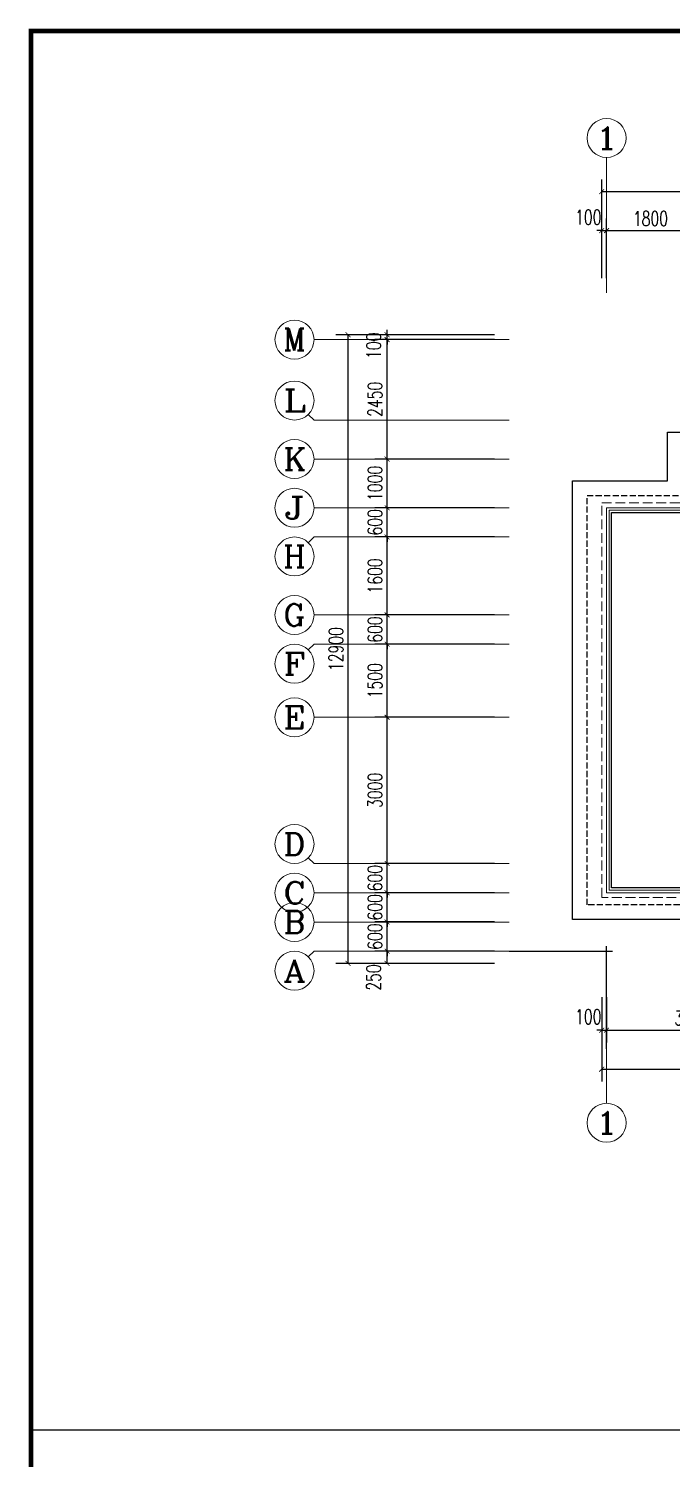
# Model space of a CAD drawing. Extents: x 3753737 to 4713801, y -857380 to 24339.
# Drawn here: x 4625596 to 4638777, y -778666 to -749327 of the extents above; entities that cross this region are included whole.
import ezdxf
from ezdxf.enums import TextEntityAlignment as Align

# ---------------------------------------------------------------- set-up
doc = ezdxf.new("R2010")
doc.units = 0
doc.header["$LTSCALE"] = 1000
doc.header["$MEASUREMENT"] = 0
doc.linetypes.add('#P_--_20B1_001_t3$0$DASH', pattern=[0.35, 0.25, -0.1])
doc.linetypes.add('DASH', pattern=[0.35, 0.25, -0.1])
doc.layers.get('0').update_dxf_attribs({"linetype": 'CONTINUOUS'})
doc.layers.get('Defpoints').update_dxf_attribs({"linetype": 'CONTINUOUS'})
for name, color, linetype in [('!!电气', 1, 'CONTINUOUS'), ('ROOF', 183, 'CONTINUOUS'), ('看线', 185, 'CONTINUOUS')]:
    doc.layers.add(name, color=color, linetype=linetype)
for name, color, linetype, lineweight in [('AXIS', 114, 'CONTINUOUS', 20), ('AXIS_TEXT', 7, 'CONTINUOUS', 20), ('图框', 147, 'CONTINUOUS', 20), ('平面-栏杆', 56, 'CONTINUOUS', 15), ('平面-看线', 252, 'CONTINUOUS', 15)]:
    doc.layers.add(name, color=color, linetype=linetype, lineweight=lineweight)
doc.styles.add('_TCH_AXIS', font='COMPLEX', dxfattribs={"bigfont": 'GBCBIG'})
doc.styles.add('_TCH_DIM_T3', font='SIMPLEX.shx', dxfattribs={"width": 0.705882, "bigfont": 'GBCBIG.shx'})
doc.styles.add('COMPLEX', font='COMPLEX')
doc.dimstyles.new('_TCH_ARCH&&100', dxfattribs={"dimtxt": 297.5, "dimasz": 100, "dimexe": 250, "dimexo": 300, "dimgap": 100, "dimtad": 1, "dimdec": 0, "dimzin": 0, "dimdsep": 46, "dimtxsty": '_TCH_DIM_T3', "dimblk": 'ARCHTICK', "dimcen": 0.09, "dimclrt": 7, "dimazin": 2, "dimtfac": 1, "dimtdec": 0, "dimtix": 1, "dimtmove": 2, "dimatfit": 3, "dimfxl": 1, "dimtolj": 1, "dimtzin": 0, "dimarcsym": 0})

# ---------------------------------------------------------------- blocks, each defined once
blk = doc.blocks.new('_ArchTick')
at = {"color": 0, "linetype": 'ByBlock', "const_width": 0.15}
blk.add_lwpolyline([(-0.5, -0.5), (0.5, 0.5)], dxfattribs=at)
blk = doc.blocks.new('*D526')
at = {"layer": 'AXIS', "color": 0, "lineweight": -2, "transparency": 16777216}
for p, q in [((9502, -6232), (6252, -6232)), ((6502, -19132), (6502, -6232)), ((9502, -19132), (6252, -19132))]:
    blk.add_line(p, q, dxfattribs=at)
at = {"layer": 'Defpoints', "color": 0, "transparency": 16777216}
for p in [(6502, -6232), (9802, -6232), (9802, -19132)]:
    blk.add_point(p, dxfattribs=at)
at = {"layer": 'AXIS', "color": 0, "lineweight": -2, "transparency": 16777216, "xscale": 100, "yscale": 100, "zscale": 100}
for p, rotation in [((6502, -6232), 90), ((6502, -19132), 270)]:
    blk.add_blockref('_ArchTick', p, dxfattribs=dict(at, rotation=rotation))
at = {"layer": 'AXIS', "color": 7, "transparency": 16777216, "insert": (6254, -12682), "char_height": 297.5, "attachment_point": 5, "rotation": 90, "style": '_TCH_DIM_T3'}
blk.add_mtext('\\A1;12900', dxfattribs=at)
blk = doc.blocks.new('*D527')
at = {"layer": 'AXIS', "color": 0, "lineweight": -2, "transparency": 16777216}
for p, q in [((9502, -18882), (7052, -18882)), ((7302, -19132), (7302, -18882)), ((9502, -19132), (7052, -19132))]:
    blk.add_line(p, q, dxfattribs=at)
at = {"layer": 'Defpoints', "color": 0, "transparency": 16777216}
for p in [(7302, -18882), (9802, -18882), (9802, -19132)]:
    blk.add_point(p, dxfattribs=at)
at = {"layer": 'AXIS', "color": 0, "lineweight": -2, "transparency": 16777216, "xscale": 100, "yscale": 100, "zscale": 100}
for p, rotation in [((7302, -18882), 90), ((7302, -19132), 270)]:
    blk.add_blockref('_ArchTick', p, dxfattribs=dict(at, rotation=rotation))
at = {"layer": 'AXIS', "color": 7, "transparency": 16777216, "insert": (7027, -19421), "char_height": 297.5, "attachment_point": 5, "rotation": 90, "style": '_TCH_DIM_T3'}
blk.add_mtext('\\A1;250', dxfattribs=at)
blk = doc.blocks.new('*D528')
at = {"layer": 'AXIS', "color": 0, "lineweight": -2, "transparency": 16777216}
for p, q in [((7302, -18282), (7302, -18182)), ((9502, -18282), (7052, -18282)), ((7302, -18882), (7302, -18282)), ((9502, -18882), (7052, -18882)), ((7302, -18882), (7302, -18982))]:
    blk.add_line(p, q, dxfattribs=at)
at = {"layer": 'Defpoints', "color": 0, "transparency": 16777216}
for p in [(7302, -18282), (9802, -18282), (9802, -18882)]:
    blk.add_point(p, dxfattribs=at)
at = {"layer": 'AXIS', "color": 0, "lineweight": -2, "transparency": 16777216, "xscale": 100, "yscale": 100, "zscale": 100}
for p, rotation in [((7302, -18282), 270), ((7302, -18882), 90)]:
    blk.add_blockref('_ArchTick', p, dxfattribs=dict(at, rotation=rotation))
at = {"layer": 'AXIS', "color": 7, "transparency": 16777216, "insert": (7054, -18582), "char_height": 297.5, "attachment_point": 5, "rotation": 90, "style": '_TCH_DIM_T3'}
blk.add_mtext('\\A1;600', dxfattribs=at)
blk = doc.blocks.new('*D529')
at = {"layer": 'AXIS', "color": 0, "lineweight": -2, "transparency": 16777216}
for p, q in [((7302, -17682), (7302, -17582)), ((9502, -17682), (7052, -17682)), ((7302, -18282), (7302, -17682)), ((9502, -18282), (7052, -18282)), ((7302, -18282), (7302, -18382))]:
    blk.add_line(p, q, dxfattribs=at)
at = {"layer": 'Defpoints', "color": 0, "transparency": 16777216}
for p in [(7302, -17682), (9802, -17682), (9802, -18282)]:
    blk.add_point(p, dxfattribs=at)
at = {"layer": 'AXIS', "color": 0, "lineweight": -2, "transparency": 16777216, "xscale": 100, "yscale": 100, "zscale": 100}
for p, rotation in [((7302, -17682), 270), ((7302, -18282), 90)]:
    blk.add_blockref('_ArchTick', p, dxfattribs=dict(at, rotation=rotation))
at = {"layer": 'AXIS', "color": 7, "transparency": 16777216, "insert": (7054, -17982), "char_height": 297.5, "attachment_point": 5, "rotation": 90, "style": '_TCH_DIM_T3'}
blk.add_mtext('\\A1;600', dxfattribs=at)
blk = doc.blocks.new('*D530')
at = {"layer": 'AXIS', "color": 0, "lineweight": -2, "transparency": 16777216}
for p, q in [((7302, -17082), (7302, -16982)), ((9502, -17082), (7052, -17082)), ((7302, -17682), (7302, -17082)), ((9502, -17682), (7052, -17682)), ((7302, -17682), (7302, -17782))]:
    blk.add_line(p, q, dxfattribs=at)
at = {"layer": 'Defpoints', "color": 0, "transparency": 16777216}
for p in [(7302, -17082), (9802, -17082), (9802, -17682)]:
    blk.add_point(p, dxfattribs=at)
at = {"layer": 'AXIS', "color": 0, "lineweight": -2, "transparency": 16777216, "xscale": 100, "yscale": 100, "zscale": 100}
for p, rotation in [((7302, -17082), 270), ((7302, -17682), 90)]:
    blk.add_blockref('_ArchTick', p, dxfattribs=dict(at, rotation=rotation))
at = {"layer": 'AXIS', "color": 7, "transparency": 16777216, "insert": (7054, -17382), "char_height": 297.5, "attachment_point": 5, "rotation": 90, "style": '_TCH_DIM_T3'}
blk.add_mtext('\\A1;600', dxfattribs=at)
blk = doc.blocks.new('*D531')
at = {"layer": 'AXIS', "color": 0, "lineweight": -2, "transparency": 16777216}
for p, q in [((9502, -14082), (7052, -14082)), ((7302, -17082), (7302, -14082)), ((9502, -17082), (7052, -17082))]:
    blk.add_line(p, q, dxfattribs=at)
at = {"layer": 'Defpoints', "color": 0, "transparency": 16777216}
for p in [(7302, -14082), (9802, -14082), (9802, -17082)]:
    blk.add_point(p, dxfattribs=at)
at = {"layer": 'AXIS', "color": 0, "lineweight": -2, "transparency": 16777216, "xscale": 100, "yscale": 100, "zscale": 100}
for p, rotation in [((7302, -14082), 90), ((7302, -17082), 270)]:
    blk.add_blockref('_ArchTick', p, dxfattribs=dict(at, rotation=rotation))
at = {"layer": 'AXIS', "color": 7, "transparency": 16777216, "insert": (7054, -15582), "char_height": 297.5, "attachment_point": 5, "rotation": 90, "style": '_TCH_DIM_T3'}
blk.add_mtext('\\A1;3000', dxfattribs=at)
blk = doc.blocks.new('*D532')
at = {"layer": 'AXIS', "color": 0, "lineweight": -2, "transparency": 16777216}
for p, q in [((9502, -12582), (7052, -12582)), ((7302, -14082), (7302, -12582)), ((9502, -14082), (7052, -14082))]:
    blk.add_line(p, q, dxfattribs=at)
at = {"layer": 'Defpoints', "color": 0, "transparency": 16777216}
for p in [(7302, -12582), (9802, -12582), (9802, -14082)]:
    blk.add_point(p, dxfattribs=at)
at = {"layer": 'AXIS', "color": 0, "lineweight": -2, "transparency": 16777216, "xscale": 100, "yscale": 100, "zscale": 100}
for p, rotation in [((7302, -12582), 90), ((7302, -14082), 270)]:
    blk.add_blockref('_ArchTick', p, dxfattribs=dict(at, rotation=rotation))
at = {"layer": 'AXIS', "color": 7, "transparency": 16777216, "insert": (7054, -13332), "char_height": 297.5, "attachment_point": 5, "rotation": 90, "style": '_TCH_DIM_T3'}
blk.add_mtext('\\A1;1500', dxfattribs=at)
blk = doc.blocks.new('*D533')
at = {"layer": 'AXIS', "color": 0, "lineweight": -2, "transparency": 16777216}
for p, q in [((9502, -11982), (7052, -11982)), ((7302, -11982), (7302, -11882)), ((7302, -12582), (7302, -11982)), ((9502, -12582), (7052, -12582)), ((7302, -12582), (7302, -12682))]:
    blk.add_line(p, q, dxfattribs=at)
at = {"layer": 'Defpoints', "color": 0, "transparency": 16777216}
for p in [(7302, -11982), (9802, -11982), (9802, -12582)]:
    blk.add_point(p, dxfattribs=at)
at = {"layer": 'AXIS', "color": 0, "lineweight": -2, "transparency": 16777216, "xscale": 100, "yscale": 100, "zscale": 100}
for p, rotation in [((7302, -11982), 270), ((7302, -12582), 90)]:
    blk.add_blockref('_ArchTick', p, dxfattribs=dict(at, rotation=rotation))
at = {"layer": 'AXIS', "color": 7, "transparency": 16777216, "insert": (7054, -12282), "char_height": 297.5, "attachment_point": 5, "rotation": 90, "style": '_TCH_DIM_T3'}
blk.add_mtext('\\A1;600', dxfattribs=at)
blk = doc.blocks.new('*D534')
at = {"layer": 'AXIS', "color": 0, "lineweight": -2, "transparency": 16777216}
for p, q in [((9502, -10382), (7052, -10382)), ((7302, -11982), (7302, -10382)), ((9502, -11982), (7052, -11982))]:
    blk.add_line(p, q, dxfattribs=at)
at = {"layer": 'Defpoints', "color": 0, "transparency": 16777216}
for p in [(7302, -10382), (9802, -10382), (9802, -11982)]:
    blk.add_point(p, dxfattribs=at)
at = {"layer": 'AXIS', "color": 0, "lineweight": -2, "transparency": 16777216, "xscale": 100, "yscale": 100, "zscale": 100}
for p, rotation in [((7302, -10382), 90), ((7302, -11982), 270)]:
    blk.add_blockref('_ArchTick', p, dxfattribs=dict(at, rotation=rotation))
at = {"layer": 'AXIS', "color": 7, "transparency": 16777216, "insert": (7054, -11182), "char_height": 297.5, "attachment_point": 5, "rotation": 90, "style": '_TCH_DIM_T3'}
blk.add_mtext('\\A1;1600', dxfattribs=at)
blk = doc.blocks.new('*D535')
at = {"layer": 'AXIS', "color": 0, "lineweight": -2, "transparency": 16777216}
for p, q in [((9502, -9782), (7052, -9782)), ((7302, -9782), (7302, -9682)), ((7302, -10382), (7302, -9782)), ((9502, -10382), (7052, -10382)), ((7302, -10382), (7302, -10482))]:
    blk.add_line(p, q, dxfattribs=at)
at = {"layer": 'Defpoints', "color": 0, "transparency": 16777216}
for p in [(7302, -9782), (9802, -9782), (9802, -10382)]:
    blk.add_point(p, dxfattribs=at)
at = {"layer": 'AXIS', "color": 0, "lineweight": -2, "transparency": 16777216, "xscale": 100, "yscale": 100, "zscale": 100}
for p, rotation in [((7302, -9782), 270), ((7302, -10382), 90)]:
    blk.add_blockref('_ArchTick', p, dxfattribs=dict(at, rotation=rotation))
at = {"layer": 'AXIS', "color": 7, "transparency": 16777216, "insert": (7054, -10082), "char_height": 297.5, "attachment_point": 5, "rotation": 90, "style": '_TCH_DIM_T3'}
blk.add_mtext('\\A1;600', dxfattribs=at)
blk = doc.blocks.new('*D536')
at = {"layer": 'AXIS', "color": 0, "lineweight": -2, "transparency": 16777216}
for p, q in [((9502, -8782), (7052, -8782)), ((7302, -9782), (7302, -8782)), ((9502, -9782), (7052, -9782))]:
    blk.add_line(p, q, dxfattribs=at)
at = {"layer": 'Defpoints', "color": 0, "transparency": 16777216}
for p in [(7302, -8782), (9802, -8782), (9802, -9782)]:
    blk.add_point(p, dxfattribs=at)
at = {"layer": 'AXIS', "color": 0, "lineweight": -2, "transparency": 16777216, "xscale": 100, "yscale": 100, "zscale": 100}
for p, rotation in [((7302, -8782), 90), ((7302, -9782), 270)]:
    blk.add_blockref('_ArchTick', p, dxfattribs=dict(at, rotation=rotation))
at = {"layer": 'AXIS', "color": 7, "transparency": 16777216, "insert": (7054, -9282), "char_height": 297.5, "attachment_point": 5, "rotation": 90, "style": '_TCH_DIM_T3'}
blk.add_mtext('\\A1;1000', dxfattribs=at)
blk = doc.blocks.new('*D537')
at = {"layer": 'AXIS', "color": 0, "lineweight": -2, "transparency": 16777216}
for p, q in [((9502, -6332), (7052, -6332)), ((7302, -8782), (7302, -6332)), ((9502, -8782), (7052, -8782))]:
    blk.add_line(p, q, dxfattribs=at)
at = {"layer": 'Defpoints', "color": 0, "transparency": 16777216}
for p in [(7302, -6332), (9802, -6332), (9802, -8782)]:
    blk.add_point(p, dxfattribs=at)
at = {"layer": 'AXIS', "color": 0, "lineweight": -2, "transparency": 16777216, "xscale": 100, "yscale": 100, "zscale": 100}
for p, rotation in [((7302, -6332), 90), ((7302, -8782), 270)]:
    blk.add_blockref('_ArchTick', p, dxfattribs=dict(at, rotation=rotation))
at = {"layer": 'AXIS', "color": 7, "transparency": 16777216, "insert": (7054, -7557), "char_height": 297.5, "attachment_point": 5, "rotation": 90, "style": '_TCH_DIM_T3'}
blk.add_mtext('\\A1;2450', dxfattribs=at)
blk = doc.blocks.new('*D538')
at = {"layer": 'AXIS', "color": 0, "lineweight": -2, "transparency": 16777216}
for p, q in [((7302, -6232), (7302, -6132)), ((9502, -6232), (7052, -6232)), ((9502, -6332), (7052, -6332)), ((7302, -6332), (7302, -6232)), ((7302, -6332), (7302, -6432))]:
    blk.add_line(p, q, dxfattribs=at)
at = {"layer": 'Defpoints', "color": 0, "transparency": 16777216}
for p in [(7302, -6232), (9802, -6232), (9802, -6332)]:
    blk.add_point(p, dxfattribs=at)
at = {"layer": 'AXIS', "color": 0, "lineweight": -2, "transparency": 16777216, "xscale": 100, "yscale": 100, "zscale": 100}
for p, rotation in [((7302, -6232), 270), ((7302, -6332), 90)]:
    blk.add_blockref('_ArchTick', p, dxfattribs=dict(at, rotation=rotation))
at = {"layer": 'AXIS', "color": 7, "transparency": 16777216, "insert": (7027, -6457), "char_height": 297.5, "attachment_point": 5, "rotation": 90, "style": '_TCH_DIM_T3'}
blk.add_mtext('\\A1;100', dxfattribs=at)
blk = doc.blocks.new('_AXISO')
blk.add_circle((0, 0), 0.5)
at = {"layer": 'AXIS_TEXT', "style": 'COMPLEX', "width": 1.041667}
blk.add_attdef('A', text='', height=0.56, dxfattribs=at).set_placement((-0.25, -0.28), (0.25, -0.28), align=Align.FIT)
blk = doc.blocks.new('*D552')
at = {"layer": 'AXIS', "color": 0, "lineweight": -2, "transparency": 16777216}
for p, q in [((11702, -19827), (11702, -21552)), ((61902, -19827), (61902, -21552)), ((11702, -21302), (61902, -21302))]:
    blk.add_line(p, q, dxfattribs=at)
at = {"layer": 'Defpoints', "color": 0, "transparency": 16777216}
for p in [(11702, -19527), (61902, -19527), (61902, -21302)]:
    blk.add_point(p, dxfattribs=at)
at = {"layer": 'AXIS', "color": 0, "lineweight": -2, "transparency": 16777216, "xscale": 100, "yscale": 100, "zscale": 100, "rotation": 180}
blk.add_blockref('_ArchTick', (11702, -21302), dxfattribs=at)
at = {"layer": 'AXIS', "color": 0, "lineweight": -2, "transparency": 16777216, "xscale": 100, "yscale": 100, "zscale": 100}
blk.add_blockref('_ArchTick', (61902, -21302), dxfattribs=at)
at = {"layer": 'AXIS', "color": 7, "transparency": 16777216, "insert": (36802, -21054), "char_height": 297.5, "attachment_point": 5, "style": '_TCH_DIM_T3'}
blk.add_mtext('\\A1;50200', dxfattribs=at)
blk = doc.blocks.new('*D553')
at = {"layer": 'AXIS', "color": 0, "lineweight": -2, "transparency": 16777216}
for p, q in [((11702, -19827), (11702, -20752)), ((11802, -19827), (11802, -20752)), ((11702, -20502), (11602, -20502)), ((11702, -20502), (11802, -20502)), ((11802, -20502), (11902, -20502))]:
    blk.add_line(p, q, dxfattribs=at)
at = {"layer": 'Defpoints', "color": 0, "transparency": 16777216}
for p in [(11702, -19527), (11802, -19527), (11802, -20502)]:
    blk.add_point(p, dxfattribs=at)
at = {"layer": 'AXIS', "color": 0, "lineweight": -2, "transparency": 16777216, "xscale": 100, "yscale": 100, "zscale": 100}
blk.add_blockref('_ArchTick', (11702, -20502), dxfattribs=at)
at = {"layer": 'AXIS', "color": 0, "lineweight": -2, "transparency": 16777216, "xscale": 100, "yscale": 100, "zscale": 100, "rotation": 180}
blk.add_blockref('_ArchTick', (11802, -20502), dxfattribs=at)
at = {"layer": 'AXIS', "color": 7, "transparency": 16777216, "insert": (11427, -20227), "char_height": 297.5, "attachment_point": 5, "style": '_TCH_DIM_T3'}
blk.add_mtext('\\A1;100', dxfattribs=at)
blk = doc.blocks.new('*D554')
at = {"layer": 'AXIS', "color": 0, "lineweight": -2, "transparency": 16777216}
for p, q in [((11802, -19827), (11802, -20752)), ((15302, -19827), (15302, -20752)), ((11802, -20502), (15302, -20502))]:
    blk.add_line(p, q, dxfattribs=at)
at = {"layer": 'Defpoints', "color": 0, "transparency": 16777216}
for p in [(11802, -19527), (15302, -19527), (15302, -20502)]:
    blk.add_point(p, dxfattribs=at)
at = {"layer": 'AXIS', "color": 0, "lineweight": -2, "transparency": 16777216, "xscale": 100, "yscale": 100, "zscale": 100, "rotation": 180}
blk.add_blockref('_ArchTick', (11802, -20502), dxfattribs=at)
at = {"layer": 'AXIS', "color": 0, "lineweight": -2, "transparency": 16777216, "xscale": 100, "yscale": 100, "zscale": 100}
blk.add_blockref('_ArchTick', (15302, -20502), dxfattribs=at)
at = {"layer": 'AXIS', "color": 7, "transparency": 16777216, "insert": (13552, -20254), "char_height": 297.5, "attachment_point": 5, "style": '_TCH_DIM_T3'}
blk.add_mtext('\\A1;3500', dxfattribs=at)
blk = doc.blocks.new('*D567')
at = {"layer": 'AXIS', "color": 0, "lineweight": -2, "transparency": 16777216}
for p, q in [((11702, -5070), (11702, -3045)), ((61902, -5070), (61902, -3045)), ((11702, -3295), (61902, -3295))]:
    blk.add_line(p, q, dxfattribs=at)
at = {"layer": 'Defpoints', "color": 0, "transparency": 16777216}
for p in [(61902, -3295), (11702, -5370), (61902, -5370)]:
    blk.add_point(p, dxfattribs=at)
at = {"layer": 'AXIS', "color": 0, "lineweight": -2, "transparency": 16777216, "xscale": 100, "yscale": 100, "zscale": 100, "rotation": 180}
blk.add_blockref('_ArchTick', (11702, -3295), dxfattribs=at)
at = {"layer": 'AXIS', "color": 0, "lineweight": -2, "transparency": 16777216, "xscale": 100, "yscale": 100, "zscale": 100}
blk.add_blockref('_ArchTick', (61902, -3295), dxfattribs=at)
at = {"layer": 'AXIS', "color": 7, "transparency": 16777216, "insert": (36802, -3047), "char_height": 297.5, "attachment_point": 5, "style": '_TCH_DIM_T3'}
blk.add_mtext('\\A1;50200', dxfattribs=at)
blk = doc.blocks.new('*D568')
at = {"layer": 'AXIS', "color": 0, "lineweight": -2, "transparency": 16777216}
for p, q in [((11702, -4095), (11602, -4095)), ((11702, -5070), (11702, -3845)), ((11702, -4095), (11802, -4095)), ((11802, -5070), (11802, -3845)), ((11802, -4095), (11902, -4095))]:
    blk.add_line(p, q, dxfattribs=at)
at = {"layer": 'Defpoints', "color": 0, "transparency": 16777216}
for p in [(11802, -4095), (11702, -5370), (11802, -5370)]:
    blk.add_point(p, dxfattribs=at)
at = {"layer": 'AXIS', "color": 0, "lineweight": -2, "transparency": 16777216, "xscale": 100, "yscale": 100, "zscale": 100}
blk.add_blockref('_ArchTick', (11702, -4095), dxfattribs=at)
at = {"layer": 'AXIS', "color": 0, "lineweight": -2, "transparency": 16777216, "xscale": 100, "yscale": 100, "zscale": 100, "rotation": 180}
blk.add_blockref('_ArchTick', (11802, -4095), dxfattribs=at)
at = {"layer": 'AXIS', "color": 7, "transparency": 16777216, "insert": (11427, -3820), "char_height": 297.5, "attachment_point": 5, "style": '_TCH_DIM_T3'}
blk.add_mtext('\\A1;100', dxfattribs=at)
blk = doc.blocks.new('*D569')
at = {"layer": 'AXIS', "color": 0, "lineweight": -2, "transparency": 16777216}
for p, q in [((11802, -5070), (11802, -3845)), ((11802, -4095), (13602, -4095)), ((13602, -5070), (13602, -3845))]:
    blk.add_line(p, q, dxfattribs=at)
at = {"layer": 'Defpoints', "color": 0, "transparency": 16777216}
for p in [(13602, -4095), (11802, -5370), (13602, -5370)]:
    blk.add_point(p, dxfattribs=at)
at = {"layer": 'AXIS', "color": 0, "lineweight": -2, "transparency": 16777216, "xscale": 100, "yscale": 100, "zscale": 100, "rotation": 180}
blk.add_blockref('_ArchTick', (11802, -4095), dxfattribs=at)
at = {"layer": 'AXIS', "color": 0, "lineweight": -2, "transparency": 16777216, "xscale": 100, "yscale": 100, "zscale": 100}
blk.add_blockref('_ArchTick', (13602, -4095), dxfattribs=at)
at = {"layer": 'AXIS', "color": 7, "transparency": 16777216, "insert": (12702, -3847), "char_height": 297.5, "attachment_point": 5, "style": '_TCH_DIM_T3'}
blk.add_mtext('\\A1;1800', dxfattribs=at)
blk = doc.blocks.new('A$C100F5A36')
at = {"layer": '!!电气', "color": 1}
for p, q in [((9802.5, -18882.4), (11923.8, -18882.4)), ((11802.5, -20882.4), (11802.5, -18779.4))]:
    blk.add_line(p, q, dxfattribs=at)
at = {"layer": 'AXIS'}
for p, q in [((11802.5, -5370.4), (11802.5, -2595.4)), ((9802.5, -6332.4), (5802.5, -6332.4)), ((5685.3, -7865.2), (5802.5, -7982.4)), ((9802.5, -7982.4), (5802.5, -7982.4)), ((9802.5, -8782.4), (5802.5, -8782.4)), ((9802.5, -9782.4), (5802.5, -9782.4)), ((5685.3, -10499.3), (5802.5, -10382.1)), ((9802.5, -10382.1), (5802.5, -10382.1)), ((9802.5, -11982.4), (5802.5, -11982.4)), ((5685.3, -12699.6), (5802.5, -12582.4)), ((9802.5, -12582.4), (5802.5, -12582.4)), ((9802.5, -14082.4), (5802.5, -14082.4)), ((5685.3, -16965.2), (5802.5, -17082.4)), ((9802.5, -17082.4), (5802.5, -17082.4)), ((9802.5, -17682.4), (5802.5, -17682.4)), ((9802.5, -18282.4), (5802.5, -18282.4)), ((5685.3, -18999.6), (5802.5, -18882.4)), ((9802.5, -18882.4), (5802.5, -18882.4)), ((11802.5, -19527.3), (11802.5, -22002.3))]:
    blk.add_line(p, q, dxfattribs=at)
at = {"layer": 'ROOF', "color": 252, "ltscale": 0.8}
for points in [[(14202.5, -18232.4), (11102.5, -18232.4), (11102.5, -9232.4), (13052.5, -9232.4), (13052.5, -8232.4), (19902.5, -8232.4)], [(14352.5, -17582.4), (11902.5, -17582.4), (11902.5, -9882.4), (13702.5, -9882.4), (13702.5, -8882.4), (19902.5, -8882.4)]]:
    blk.add_lwpolyline(points, dxfattribs=at)
at = {"layer": '平面-栏杆', "color": 252}
for points in [[(14352.5, -17682.4), (11802.5, -17682.4), (11802.5, -9782.4), (13602.5, -9782.4), (13602.5, -8782.4), (19902.5, -8782.4)], [(14352.5, -17632.4), (11852.5, -17632.4), (11852.5, -9832.4), (13652.5, -9832.4), (13652.5, -8832.4), (19902.5, -8832.4)]]:
    blk.add_lwpolyline(points, dxfattribs=at)
at = {"layer": '平面-看线', "color": 252, "linetype": 'DASH', "ltscale": 0.8}
blk.add_lwpolyline([(14352.5, -17782.4), (11702.5, -17782.4), (11702.5, -9682.4), (13502.5, -9682.4), (13502.5, -8682.4), (19902.5, -8682.4)], dxfattribs=at)
at = {"layer": '看线', "color": 252, "linetype": '#P_--_20B1_001_t3$0$DASH', "ltscale": 0.5}
blk.add_lwpolyline([(14352.5, -18782.4), (14352.5, -17932.4), (11402.5, -17932.4), (11402.5, -9532.4), (13352.5, -9532.4), (13352.5, -8532.4), (19902.5, -8532.4)], dxfattribs=at)
at = {"layer": 'AXIS'}
ref = blk.add_blockref('_AXISO', (11802.5, -2195.4), dxfattribs=dict(at, xscale=800, yscale=800, zscale=800))
ref.add_attrib('A', '1', dxfattribs={"layer": 'AXIS_TEXT', "height": 452.5, "style": '_TCH_AXIS', "width": 2.333333}).set_placement((11576.2, -2421.7), (12028.7, -2421.7), align=Align.FIT)
ref = blk.add_blockref('_AXISO', (5402.5, -6332.4), dxfattribs=dict(at, xscale=800, yscale=800, zscale=800))
ref.add_attrib('A', 'M', dxfattribs={"layer": 'AXIS_TEXT', "height": 452.5, "style": '_TCH_AXIS'}).set_placement((5176.2, -6558.7), (5628.7, -6558.7), align=Align.FIT)
ref = blk.add_blockref('_AXISO', (5402.5, -7582.4), dxfattribs=dict(at, xscale=800, yscale=800, zscale=800))
ref.add_attrib('A', 'L', dxfattribs={"layer": 'AXIS_TEXT', "height": 452.5, "style": '_TCH_AXIS', "width": 1.4}).set_placement((5176.2, -7808.7), (5628.7, -7808.7), align=Align.FIT)
ref = blk.add_blockref('_AXISO', (5402.5, -8782.4), dxfattribs=dict(at, xscale=800, yscale=800, zscale=800))
ref.add_attrib('A', 'K', dxfattribs={"layer": 'AXIS_TEXT', "height": 452.5, "style": '_TCH_AXIS', "width": 1.105263}).set_placement((5176.2, -9008.7), (5628.7, -9008.7), align=Align.FIT)
ref = blk.add_blockref('_AXISO', (5402.5, -9782.4), dxfattribs=dict(at, xscale=800, yscale=800, zscale=800))
ref.add_attrib('A', 'J', dxfattribs={"layer": 'AXIS_TEXT', "height": 452.5, "style": '_TCH_AXIS', "width": 1.909091}).set_placement((5176.2, -10008.7), (5628.7, -10008.7), align=Align.FIT)
ref = blk.add_blockref('_AXISO', (5402.5, -10782.1), dxfattribs=dict(at, xscale=800, yscale=800, zscale=800))
ref.add_attrib('A', 'H', dxfattribs={"layer": 'AXIS_TEXT', "height": 452.5, "style": '_TCH_AXIS', "width": 1.05}).set_placement((5176.2, -11008.4), (5628.7, -11008.4), align=Align.FIT)
ref = blk.add_blockref('_AXISO', (5402.5, -11982.4), dxfattribs=dict(at, xscale=800, yscale=800, zscale=800))
ref.add_attrib('A', 'G', dxfattribs={"layer": 'AXIS_TEXT', "height": 452.5, "style": '_TCH_AXIS', "width": 1.166667}).set_placement((5176.2, -12208.7), (5628.7, -12208.7), align=Align.FIT)
ref = blk.add_blockref('_AXISO', (5402.5, -12982.4), dxfattribs=dict(at, xscale=800, yscale=800, zscale=800))
ref.add_attrib('A', 'F', dxfattribs={"layer": 'AXIS_TEXT', "height": 452.5, "style": '_TCH_AXIS', "width": 1.3125}).set_placement((5176.2, -13208.7), (5628.7, -13208.7), align=Align.FIT)
ref = blk.add_blockref('_AXISO', (5402.5, -14082.4), dxfattribs=dict(at, xscale=800, yscale=800, zscale=800))
ref.add_attrib('A', 'E', dxfattribs={"layer": 'AXIS_TEXT', "height": 452.5, "style": '_TCH_AXIS', "width": 1.3125}).set_placement((5176.2, -14308.7), (5628.7, -14308.7), align=Align.FIT)
ref = blk.add_blockref('_AXISO', (5402.5, -16682.4), dxfattribs=dict(at, xscale=800, yscale=800, zscale=800))
ref.add_attrib('A', 'D', dxfattribs={"layer": 'AXIS_TEXT', "height": 452.5, "style": '_TCH_AXIS', "width": 1.235294}).set_placement((5176.2, -16908.7), (5628.7, -16908.7), align=Align.FIT)
ref = blk.add_blockref('_AXISO', (5402.5, -17682.4), dxfattribs=dict(at, xscale=800, yscale=800, zscale=800))
ref.add_attrib('A', 'C', dxfattribs={"layer": 'AXIS_TEXT', "height": 452.5, "style": '_TCH_AXIS', "width": 1.4}).set_placement((5176.2, -17908.7), (5628.7, -17908.7), align=Align.FIT)
ref = blk.add_blockref('_AXISO', (5402.5, -18282.4), dxfattribs=dict(at, xscale=800, yscale=800, zscale=800))
ref.add_attrib('A', 'B', dxfattribs={"layer": 'AXIS_TEXT', "height": 452.5, "style": '_TCH_AXIS', "width": 1.235294}).set_placement((5176.2, -18508.7), (5628.7, -18508.7), align=Align.FIT)
ref = blk.add_blockref('_AXISO', (5402.5, -19282.4), dxfattribs=dict(at, xscale=800, yscale=800, zscale=800))
ref.add_attrib('A', 'A', dxfattribs={"layer": 'AXIS_TEXT', "height": 452.5, "style": '_TCH_AXIS', "width": 1.166667}).set_placement((5176.2, -19508.7), (5628.7, -19508.7), align=Align.FIT)
ref = blk.add_blockref('_AXISO', (11802.5, -22402.3), dxfattribs=dict(at, xscale=800, yscale=800, zscale=800))
ref.add_attrib('A', '1', dxfattribs={"layer": 'AXIS_TEXT', "height": 452.5, "style": '_TCH_AXIS', "width": 2.333333}).set_placement((11576.2, -22628.5), (12028.7, -22628.5), align=Align.FIT)
for p1, p2, distance, text, picture, middle in [((11702.5, -5370.4), (61902.5, -5370.4), 2075, '50200', '*D567', (36802.5, -3046.7)), ((11802.5, -5370.4), (13602.5, -5370.4), 1275, '1800', '*D569', (12702.5, -3846.7)), ((9802.5, -19132.4), (9802.5, -6232.4), 3300, '12900', '*D526', (6253.7, -12682.4)), ((9802.5, -8782.4), (9802.5, -6332.4), 2500, '2450', '*D537', (7053.7, -7557.4)), ((9802.5, -9782.4), (9802.5, -8782.4), 2500, '1000', '*D536', (7053.7, -9282.4)), ((9802.5, -10382.1), (9802.5, -9782.4), 2500, '600', '*D535', (7053.7, -10082.3)), ((9802.5, -11982.4), (9802.5, -10382.1), 2500, '1600', '*D534', (7053.7, -11182.3)), ((9802.5, -12582.4), (9802.5, -11982.4), 2500, '600', '*D533', (7053.7, -12282.4)), ((9802.5, -14082.4), (9802.5, -12582.4), 2500, '1500', '*D532', (7053.7, -13332.4)), ((9802.5, -17082.4), (9802.5, -14082.4), 2500, '3000', '*D531', (7053.7, -15582.4)), ((9802.5, -17682.4), (9802.5, -17082.4), 2500, '600', '*D530', (7053.7, -17382.4)), ((9802.5, -18282.4), (9802.5, -17682.4), 2500, '600', '*D529', (7053.7, -17982.4)), ((9802.5, -18882.4), (9802.5, -18282.4), 2500, '600', '*D528', (7053.7, -18582.4)), ((11702.5, -19527.3), (61902.5, -19527.3), -1775, '50200', '*D552', (36802.5, -21053.5)), ((11802.5, -19527.3), (15302.5, -19527.3), -975, '3500', '*D554', (13552.5, -20253.5))]:
    dim = blk.add_aligned_dim(p1=p1, p2=p2, distance=distance, text=text, dimstyle='_TCH_ARCH&&100', dxfattribs=at)
    dim.commit()
    dim.dimension.update_dxf_attribs({"geometry": picture, "text_midpoint": middle})
for base, p1, p2, angle, text, picture, middle in [((11802.5, -4095.4), (11702.5, -5370.4), (11802.5, -5370.4), 0, '100', '*D568', (11427.5, -3820.4)), ((7302.5, -6232.4), (9802.5, -6332.4), (9802.5, -6232.4), 90, '100', '*D538', (7027.5, -6457.4)), ((7302.5, -18882.4), (9802.5, -19132.4), (9802.5, -18882.4), 90, '250', '*D527', (7027.5, -19421.4)), ((11802.5, -20502.3), (11702.5, -19527.3), (11802.5, -19527.3), 0, '100', '*D553', (11427.5, -20227.3))]:
    dim = blk.add_linear_dim(base=base, p1=p1, p2=p2, angle=angle, text=text, dimstyle='_TCH_ARCH&&100', dxfattribs=at)
    dim.commit()
    dim.dimension.update_dxf_attribs({"geometry": picture, "text_midpoint": middle, "dimtype": 129})

msp = doc.modelspace()

# ---------------------------------------------------------------- linework, layer by layer
at = {"layer": '!!电气', "color": 252}
msp.add_line((4625646.2, -778077.2), (4699251.1, -778077.2), dxfattribs=at)

# ---------------------------------------------------------------- block references
at = {"layer": '!!电气'}
msp.add_blockref('A$C100F5A36', (4625646.2, -749377.2), dxfattribs=at)

# ---------------------------------------------------------------- next in the draw order: linework, layer by layer
at = {"layer": '图框', "const_width": 100}
msp.add_lwpolyline([(4706246.2, -806777.2), (4706246.2, -749377.2), (4625646.2, -749377.2), (4625646.2, -806777.2)], close=True, dxfattribs=at)

doc.saveas('drawing.dxf')
